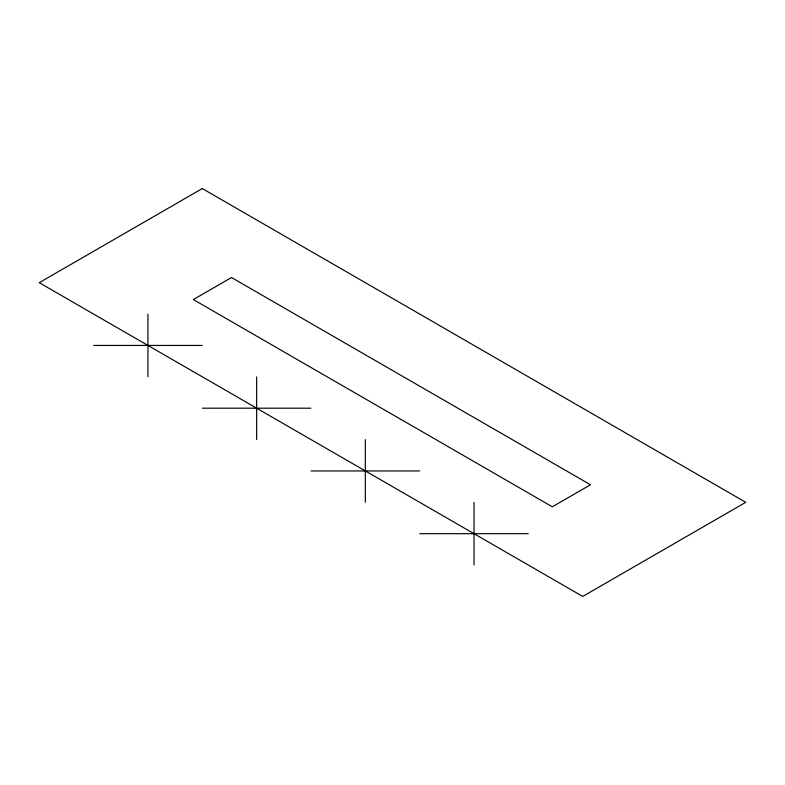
<?xml version="1.0" encoding="UTF-8"?>
<svg xmlns="http://www.w3.org/2000/svg" width="785" height="785" viewBox="0 0 785 785"><rect width="100%" height="100%" fill="white"/><g stroke="black" fill="none" stroke-linecap="round" stroke-linejoin="round"><path stroke-width="1.18" d="M93.729 345.439L202.157 345.439M202.422 408.19L310.85 408.19M311.105 470.941L419.543 470.941M419.798 533.692L528.236 533.692M474.022 502.39L474.022 564.994M365.329 439.639L365.329 502.243M256.636 376.888L256.636 439.492M147.943 314.137L147.943 376.741M202.285 188.557L39.25 282.678L582.715 596.443L745.75 502.322L202.285 188.557M231.506 277.517L193.336 299.556L552.326 506.806L590.487 484.777L231.506 277.517"/></g></svg>
